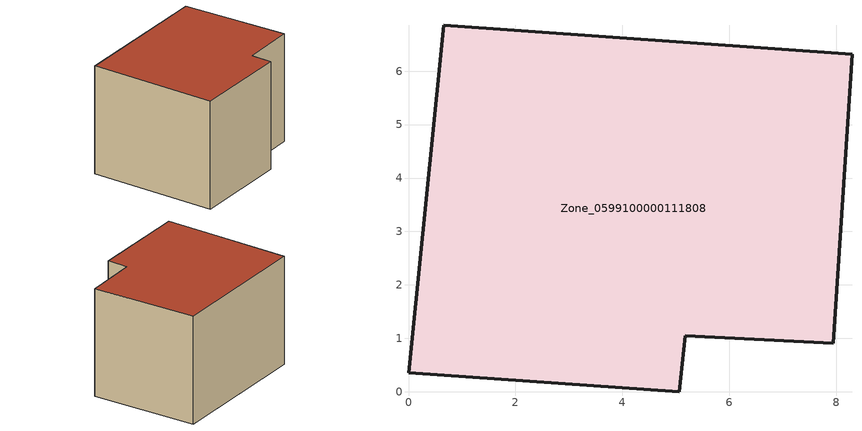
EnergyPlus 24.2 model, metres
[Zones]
Zone_0599100000111808
 floor ground (C_G): 0.66,6.86 8.3,6.32 7.95,0.91 5.18,1.05 5.07,0 0,0.36 z0
 wall outside (C_F): 0,0.36 5.07,0 5.18,1.05 7.95,0.91 8.3,6.32 0.66,6.86 0,0.36 z0:5.54
 roof outside (C_R): 8.3,6.32 0.66,6.86 0,0.36 5.07,0 5.18,1.05 7.95,0.91 z5.54
[BUILDING]
Pand.0599100000111808: North Axis=0; Terrain=City; Loads Convergence Tolerance Value=0.04; Temperature Convergence Tolerance Value=0.4; Solar Distribution=FullExterior; Maximum Number of Warmup Days=25; Minimum Number of Warmup Days=1
[Site:Location]
Rotterdam.The.Hague.AP_ZH_NLD Design_Conditions: Latitude=51.96; Longitude=4.45; Time Zone=1; Elevation=-4.5
[SITE:GROUNDTEMPERATURE:BUILDINGSURFACE]
18, 18, 18, 18, 18, 18, 18, 18, 18, 18, 18, 18
[MATERIAL] Thermal Absorptance=0.9; Solar Absorptance=0.7; Visible Absorptance=0.7
Name | Roughness | Thickness | Conductivity | Density | Specific Heat
G.D.1965 | MediumSmooth | 0.15 | 1 | 540 | 1210
F.D.1965 | Rough | 0.3 | 0.857143 | 1920 | 840
R.D.1965 | MediumRough | 0.2 | 0.08 | 1500 | 1000
[CONSTRUCTION]
C_G: G.D.1965
C_F: F.D.1965
C_R: R.D.1965
[ZONE]
Zone_0599100000111808: Type=1; Multiplier=1; Ceiling Height=Autocalculate; Volume=Autocalculate; Floor Area=autocalculate; Part of Total Floor Area=Yes
[ZONEINFILTRATION:DESIGNFLOWRATE]
Infil_Zone_0599100000111808: Zone or ZoneList or Space or SpaceList=Zone_0599100000111808; Schedule=AlwaysOn; Design Flow Rate Calculation Method=Flow/Area; Flow Rate per Floor Area=0.0042; Constant Term Coefficient=1; Temperature Term Coefficient=0; Velocity Term Coefficient=0; Velocity Squared Term Coefficient=0
[HVACTEMPLATE:ZONE:IDEALLOADSAIRSYSTEM]
Zone_0599100000111808: Maximum Heating Supply Air Temperature=50; Minimum Cooling Supply Air Temperature=13; Maximum Heating Supply Air Humidity Ratio=0.0156; Minimum Cooling Supply Air Humidity Ratio=0.0077; Heating Limit=NoLimit; Cooling Limit=NoLimit; Dehumidification Control Type=ConstantSensibleHeatRatio; Cooling Sensible Heat Ratio=0.7; Dehumidification Setpoint=60; Humidification Control Type=None; Humidification Setpoint=30; Outdoor Air Method=None; Outdoor Air Flow Rate per Person=0.00944; Outdoor Air Flow Rate per Zone Floor Area=0; Outdoor Air Flow Rate per Zone=0; Demand Controlled Ventilation Type=None; Outdoor Air Economizer Type=NoEconomizer; Heat Recovery Type=None; Sensible Heat Recovery Effectiveness=0.7; Latent Heat Recovery Effectiveness=0.65
[ZONECONTROL:THERMOSTAT]
ThermostatControl_Zone_0599100000111808: Zone or ZoneList=Zone_0599100000111808; Control Type Schedule=DualSetpointControlType; Control 1=Thermostat_Zone_0599100000111808; Temperature Difference Between Cutout And Setpoint=0
[THERMOSTATSETPOINT:DUALSETPOINT]
Thermostat_Zone_0599100000111808: Heating Setpoint Temperature Schedule=HeatingSetpoint_Zone_0599100000111808; Cooling Setpoint Temperature Schedule=CoolingSetpoint_Zone_0599100000111808
[SCHEDULE:COMPACT]
HeatingSetpoint_Zone_0599100000111808: Through: 12/31, For: AllDays, Until: 24:00, 21
CoolingSetpoint_Zone_0599100000111808: Through: 12/31, For: AllDays, Until: 24:00, 24
DualSetpointControlType: Through: 12/31, For: AllDays, Until: 24:00, 4
AlwaysOn: Through: 12/31, For: AllDays, Until: 24:00, 1
